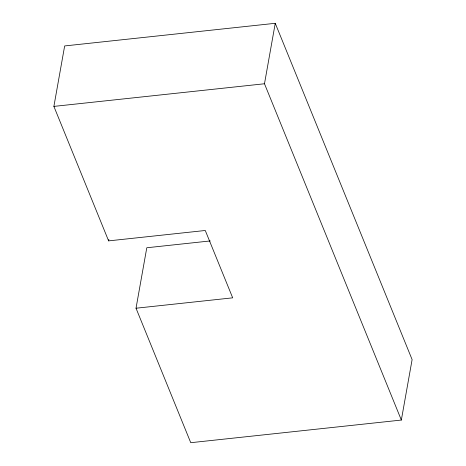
<?xml version="1.0" encoding="UTF-8"?>
<svg xmlns="http://www.w3.org/2000/svg" width="466" height="466" viewBox="0 0 466 466"><rect width="100%" height="100%" fill="white"/><g stroke="black" fill="none" stroke-linecap="round" stroke-linejoin="round"><path stroke-width="0.7" d="M136.02 308.224L232.68 297.832L205.273 230.489L108.619 240.881L53.887 106.399L64.657 45.942L275.249 23.3L412.113 359.601L401.343 420.058L190.751 442.7L136.02 308.224L146.79 247.761L210.265 240.939M108.619 240.881L108.869 239.454M401.343 420.058L264.484 83.764L275.249 23.3M53.887 106.399L264.484 83.764"/></g></svg>
